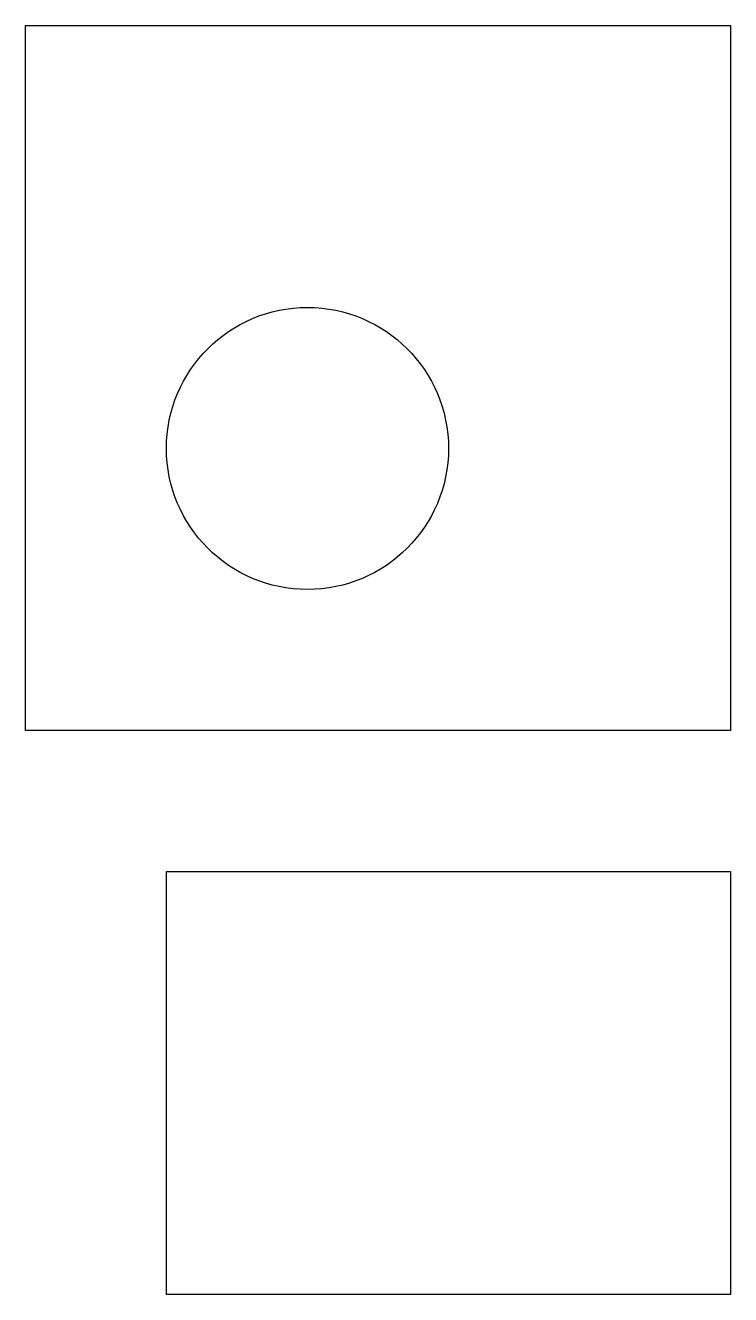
# Model space of a CAD drawing. Header units: inches. Extents: x 10 to 12.5, y 10 to 14.5.
import ezdxf

# ---------------------------------------------------------------- set-up
doc = ezdxf.new("R2010")
doc.units = ezdxf.units.IN
doc.header["$MEASUREMENT"] = 0

msp = doc.modelspace()

# ---------------------------------------------------------------- linework, layer by layer
at = {"elevation": -2.5}
msp.add_lwpolyline([(12.5, 12), (10, 12), (10, 14.5), (12.5, 14.5)], close=True, dxfattribs=at)
msp.add_lwpolyline([(12.5, 10), (10.5, 10), (10.5, 11.5), (12.5, 11.5)], close=True)
msp.add_circle((11, 13, -2), 0.5)

doc.saveas('drawing.dxf')
